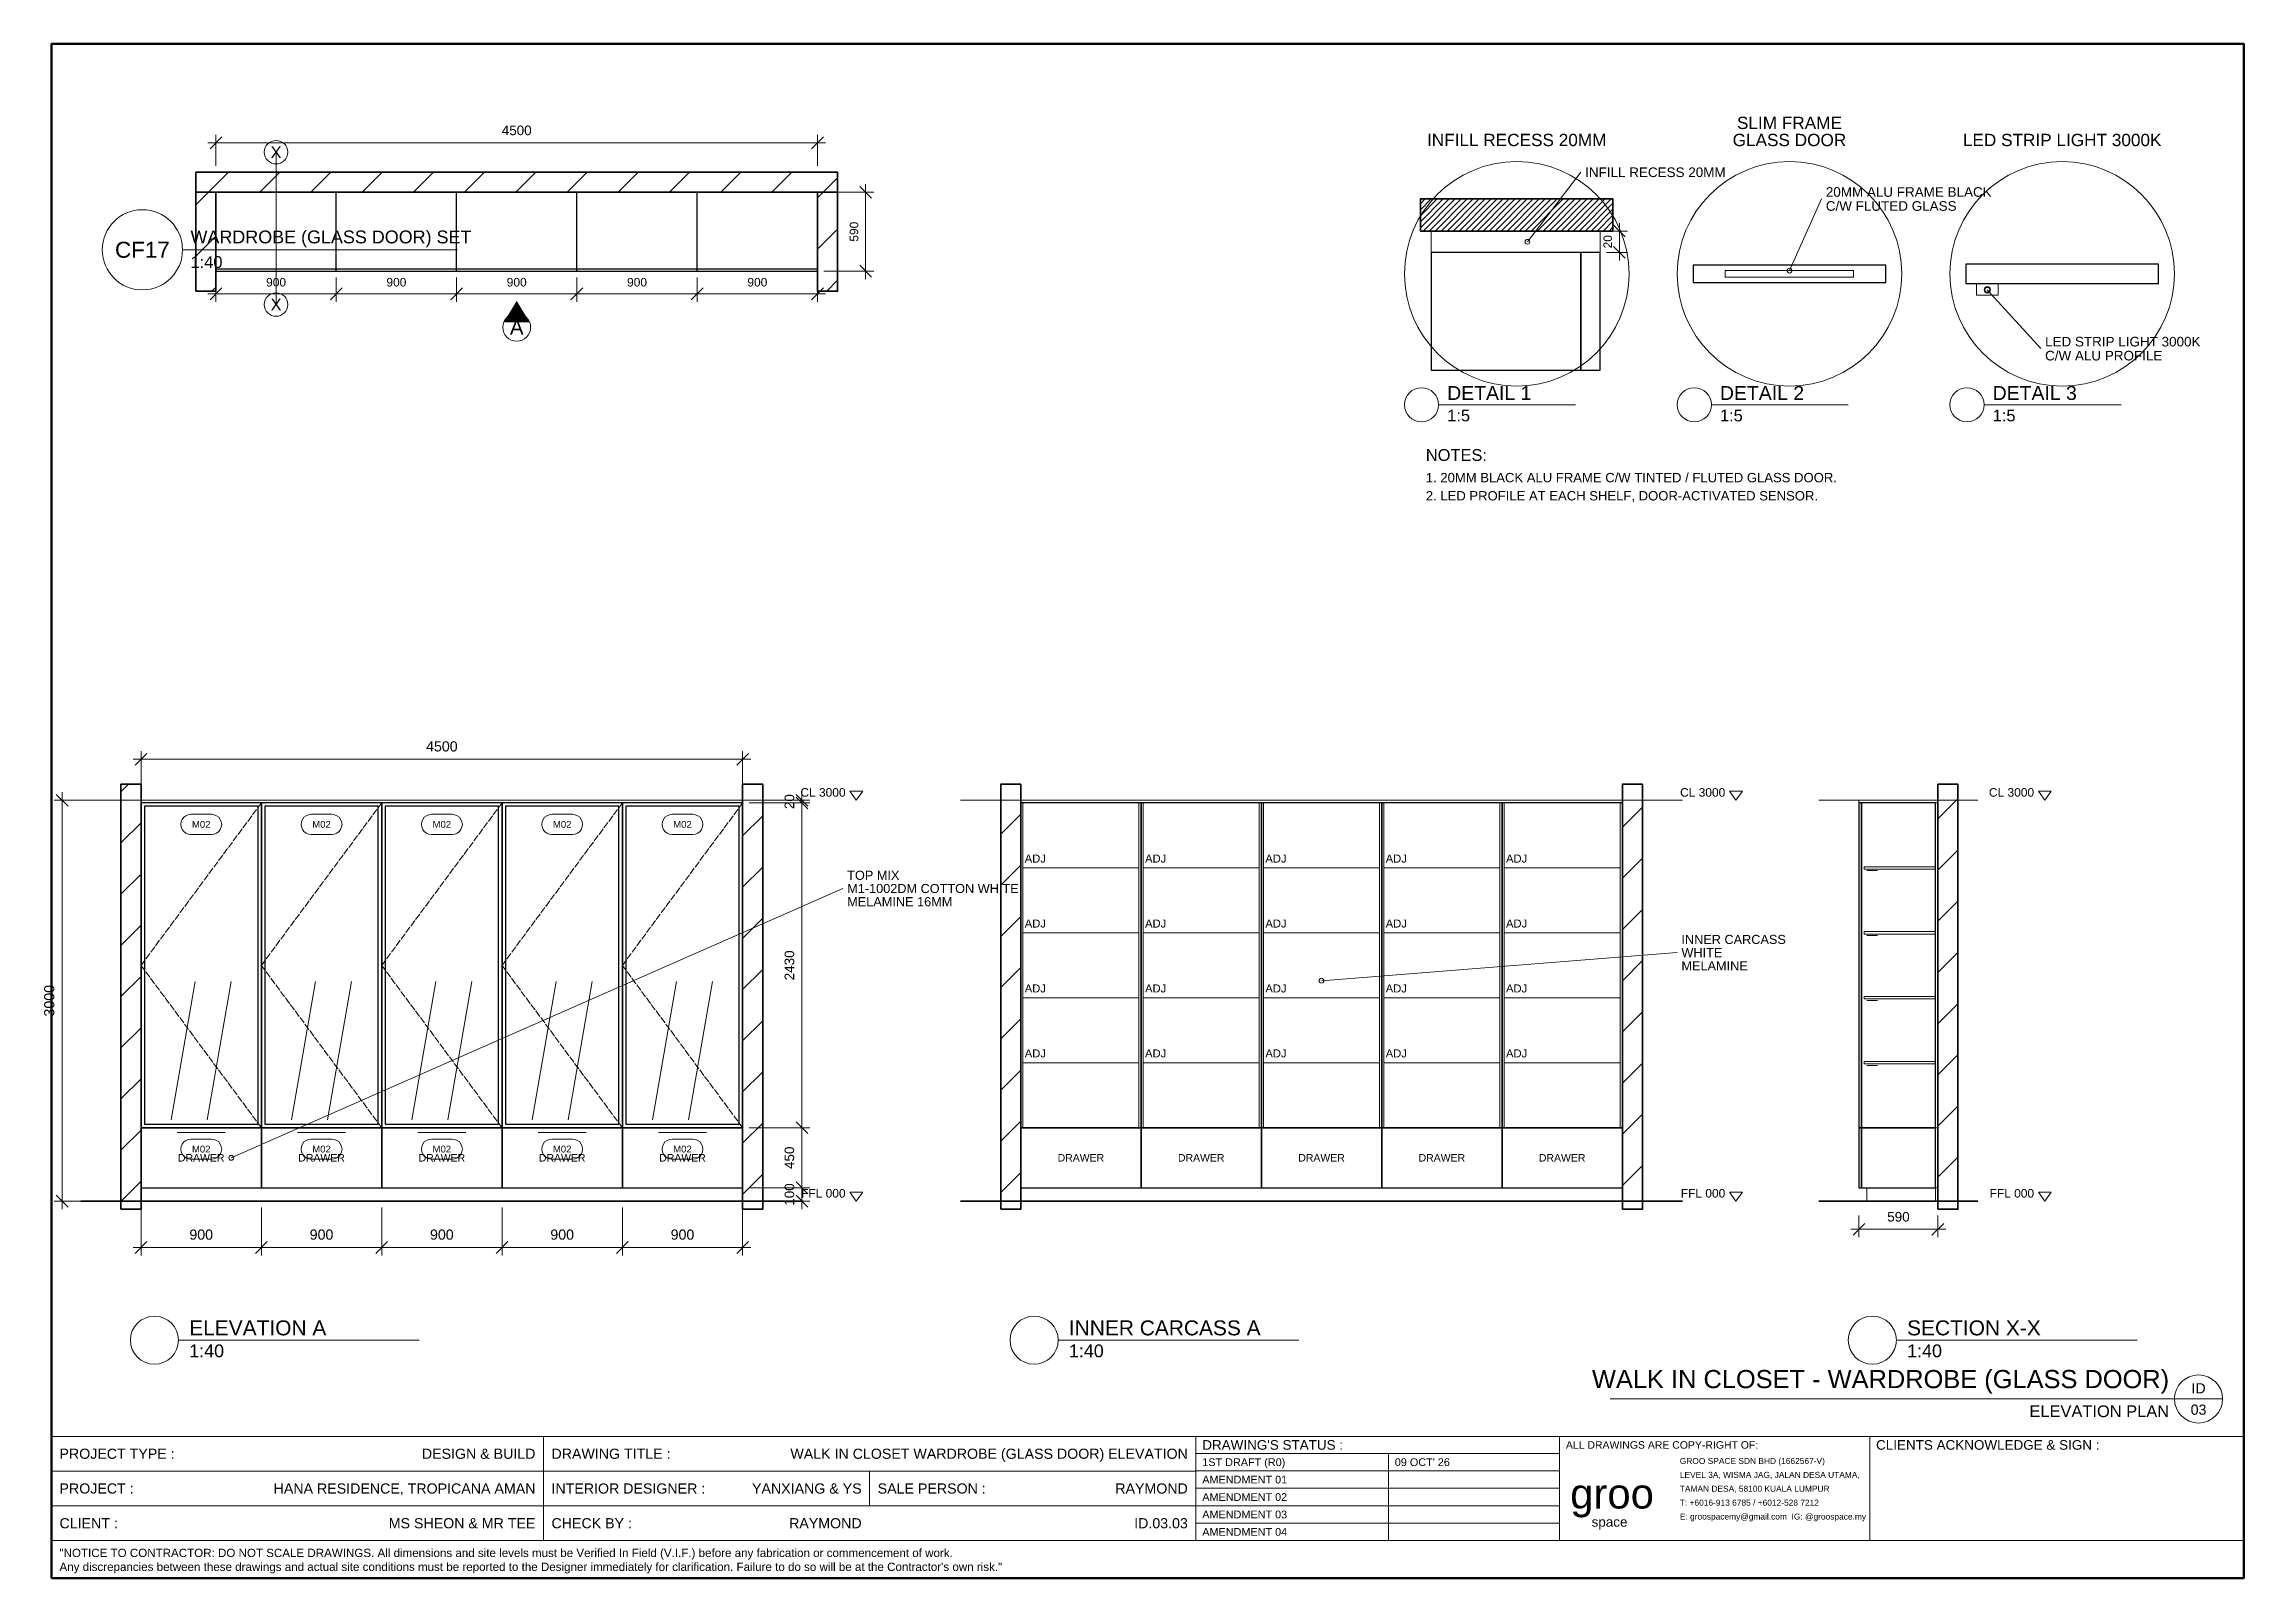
# Model space of a CAD drawing. Header units: millimetres. Extents: x 4 to 415, y 5 to 292.
import ezdxf
from ezdxf.enums import TextEntityAlignment as Align

# ---------------------------------------------------------------- set-up
doc = ezdxf.new("R2010")
doc.units = ezdxf.units.MM
doc.linetypes.add('DASHED', pattern=[1.524, 1.27, -0.254])
for name, color, linetype, lineweight in [('0-SHEET', 7, 'CONTINUOUS', 50), ('0-TITLE', 7, 'CONTINUOUS', 18), ('0-TITLE-TXT', 7, 'CONTINUOUS', 13), ('A-WALL', 250, 'CONTINUOUS', 35), ('I-CEIL', 7, 'CONTINUOUS', 18), ('I-DIM', 5, 'CONTINUOUS', 13), ('I-JOIN', 6, 'CONTINUOUS', 25), ('I-JOIN-ELEV', 7, 'CONTINUOUS', 25), ('I-JOIN-HATCH', 8, 'CONTINUOUS', 9), ('I-JOIN-HIDDEN', 6, 'DASHED', 13), ('I-JOIN-THIN', 7, 'CONTINUOUS', 13), ('I-LITE', 1, 'CONTINUOUS', 18), ('I-NOTE', 1, 'CONTINUOUS', 13), ('I-SYMB', 6, 'CONTINUOUS', 18), ('I-TAG', 5, 'CONTINUOUS', 13), ('I-TEXT', 7, 'CONTINUOUS', 13)]:
    doc.layers.add(name, color=color, linetype=linetype, lineweight=lineweight)
doc.styles.get("Standard").update_dxf_attribs({"font": 'arial.ttf'})

msp = doc.modelspace()

# ---------------------------------------------------------------- hatches: boundary and pattern name
at = {"layer": 'I-JOIN-HATCH'}
h = msp.add_hatch(dxfattribs=at)
h.set_pattern_fill('ANSI31', scale=2.1333)
h.paths.add_polyline_path([(32, 264.25), (152, 264.25), (152, 268), (32, 268)])
h = msp.add_hatch(dxfattribs=at)
h.set_pattern_fill('ANSI31', scale=2.1333)
h.paths.add_polyline_path([(32, 245.75), (35.75, 245.75), (35.75, 264.25), (32, 264.25)])
h = msp.add_hatch(dxfattribs=at)
h.set_pattern_fill('ANSI31', scale=2.1333)
h.paths.add_polyline_path([(148.25, 245.75), (152, 245.75), (152, 264.25), (148.25, 264.25)])
h = msp.add_hatch(dxfattribs=at)
h.set_pattern_fill('ANSI31', scale=0.25)
h.paths.add_polyline_path([(261, 257), (297, 257), (297, 263), (261, 263)])
h = msp.add_hatch(dxfattribs=at)
h.set_pattern_fill('ANSI31', scale=2.1333)
h.paths.add_polyline_path([(18, 74), (21.75, 74), (21.75, 153.5), (18, 153.5)])
h = msp.add_hatch(dxfattribs=at)
h.set_pattern_fill('ANSI31', scale=2.1333)
h.paths.add_polyline_path([(134.25, 74), (138, 74), (138, 153.5), (134.25, 153.5)])
h = msp.add_hatch(dxfattribs=at)
h.set_pattern_fill('ANSI31', scale=2.1333)
h.paths.add_polyline_path([(182.5, 74), (186.25, 74), (186.25, 153.5), (182.5, 153.5)])
h = msp.add_hatch(dxfattribs=at)
h.set_pattern_fill('ANSI31', scale=2.1333)
h.paths.add_polyline_path([(298.75, 74), (302.5, 74), (302.5, 153.5), (298.75, 153.5)])
h = msp.add_hatch(dxfattribs=at)
h.set_pattern_fill('ANSI31', scale=2.1333)
h.paths.add_polyline_path([(357.75, 74), (361.5, 74), (361.5, 153.5), (357.75, 153.5)])
at = {"layer": 'I-SYMB'}
h = msp.add_hatch(color=6, dxfattribs=at)
h.dxf.hatch_style = 1
h.paths.add_polyline_path([(92, 243.94), (89.58, 239.94), (94.42, 239.94)])

# ---------------------------------------------------------------- linework, layer by layer
at = {"layer": '0-SHEET'}
msp.add_lwpolyline([(5, 5), (415, 5), (415, 292), (5, 292)], close=True, dxfattribs=at)
at = {"layer": '0-TITLE'}
for p, q in [((5, 31.5), (415, 31.5)), ((97, 12), (97, 31.5)), ((219, 12), (219, 31.5)), ((287, 12), (287, 31.5)), ((345, 12), (345, 31.5)), ((5, 25), (219, 25)), ((158, 18.5), (158, 25)), ((219, 28.3), (287, 28.3)), ((219, 25.04), (287, 25.04)), ((255, 12), (255, 28.3)), ((219, 21.78), (287, 21.78)), ((5, 18.5), (219, 18.5)), ((219, 18.52), (287, 18.52)), ((219, 15.26), (287, 15.26)), ((5, 12), (415, 12))]:
    msp.add_line(p, q, dxfattribs=at)
at = {"layer": 'A-WALL'}
for p, q in [((10.5, 75.5), (145.5, 75.5)), ((175, 75.5), (310, 75.5)), ((335.5, 75.5), (365.25, 75.5))]:
    msp.add_line(p, q, dxfattribs=at)
for points in [[(32, 264.25), (152, 264.25), (152, 268), (32, 268)], [(32, 245.75), (35.75, 245.75), (35.75, 264.25), (32, 264.25)], [(148.25, 245.75), (152, 245.75), (152, 264.25), (148.25, 264.25)], [(261, 257), (297, 257), (297, 263), (261, 263)], [(18, 74), (21.75, 74), (21.75, 153.5), (18, 153.5)], [(134.25, 74), (138, 74), (138, 153.5), (134.25, 153.5)], [(182.5, 74), (186.25, 74), (186.25, 153.5), (182.5, 153.5)], [(298.75, 74), (302.5, 74), (302.5, 153.5), (298.75, 153.5)], [(357.75, 74), (361.5, 74), (361.5, 153.5), (357.75, 153.5)]]:
    msp.add_lwpolyline(points, close=True, dxfattribs=at)
at = {"layer": 'I-CEIL'}
for p, q in [((10.5, 150.5), (145.5, 150.5)), ((175, 150.5), (310, 150.5)), ((335.5, 150.5), (365.25, 150.5))]:
    msp.add_line(p, q, dxfattribs=at)
at = {"layer": 'I-DIM'}
for p, q in [((34.25, 273.5), (149.75, 273.5)), ((34.65, 272.4), (36.85, 274.6)), ((35.75, 269.2), (35.75, 275)), ((147.15, 272.4), (149.35, 274.6)), ((148.25, 269.2), (148.25, 275)), ((149.45, 264.25), (158.75, 264.25)), ((158.35, 263.15), (156.15, 265.35)), ((157.25, 248), (157.25, 265.75)), ((295.8, 257), (299.7, 257)), ((299.3, 255.9), (297.1, 258.1)), ((298.2, 251.5), (298.2, 258.5)), ((295.8, 253), (299.7, 253)), ((299.3, 251.9), (297.1, 254.1)), ((35.75, 248.3), (35.75, 243.75)), ((58.25, 248.3), (58.25, 243.75)), ((58.25, 248.3), (58.25, 243.75)), ((80.75, 248.3), (80.75, 243.75)), ((80.75, 248.3), (80.75, 243.75)), ((103.25, 248.3), (103.25, 243.75)), ((103.25, 248.3), (103.25, 243.75)), ((125.75, 248.3), (125.75, 243.75)), ((125.75, 248.3), (125.75, 243.75)), ((148.25, 248.3), (148.25, 243.75)), ((149.45, 249.5), (158.75, 249.5)), ((158.35, 248.4), (156.15, 250.6)), ((34.25, 245.25), (59.75, 245.25)), ((34.65, 244.15), (36.85, 246.35)), ((56.75, 245.25), (82.25, 245.25)), ((57.15, 244.15), (59.35, 246.35)), ((57.15, 244.15), (59.35, 246.35)), ((79.25, 245.25), (104.75, 245.25)), ((79.65, 244.15), (81.85, 246.35)), ((79.65, 244.15), (81.85, 246.35)), ((101.75, 245.25), (127.25, 245.25)), ((102.15, 244.15), (104.35, 246.35)), ((102.15, 244.15), (104.35, 246.35)), ((124.25, 245.25), (149.75, 245.25)), ((124.65, 244.15), (126.85, 246.35)), ((124.65, 244.15), (126.85, 246.35)), ((147.15, 244.15), (149.35, 246.35)), ((20.25, 158.17), (135.75, 158.17)), ((20.65, 157.07), (22.85, 159.27)), ((21.75, 151.7), (21.75, 159.67)), ((133.15, 157.07), (135.35, 159.27)), ((134.25, 151.7), (134.25, 159.67)), ((20.55, 150.5), (5.5, 150.5)), ((8.1, 149.4), (5.9, 151.6)), ((7, 74), (7, 152)), ((135.45, 150.5), (146.83, 150.5)), ((135.45, 150), (146.83, 150)), ((135.45, 150), (146.83, 150)), ((146.43, 149.4), (144.23, 151.6)), ((146.43, 148.9), (144.23, 151.1)), ((146.43, 148.9), (144.23, 151.1)), ((145.33, 148.5), (145.33, 152)), ((145.33, 87.75), (145.33, 151.5)), ((145.33, 76.5), (145.33, 90.75)), ((135.45, 89.25), (146.83, 89.25)), ((135.45, 89.25), (146.83, 89.25)), ((146.43, 88.15), (144.23, 90.35)), ((146.43, 88.15), (144.23, 90.35)), ((146.43, 76.9), (144.23, 79.1)), ((146.43, 76.9), (144.23, 79.1)), ((145.33, 74), (145.33, 79.5)), ((20.55, 75.5), (5.5, 75.5)), ((8.1, 74.4), (5.9, 76.6)), ((21.75, 74.3), (21.75, 65.33)), ((44.25, 74.3), (44.25, 65.33)), ((44.25, 74.3), (44.25, 65.33)), ((66.75, 74.3), (66.75, 65.33)), ((66.75, 74.3), (66.75, 65.33)), ((89.25, 74.3), (89.25, 65.33)), ((89.25, 74.3), (89.25, 65.33)), ((111.75, 74.3), (111.75, 65.33)), ((111.75, 74.3), (111.75, 65.33)), ((134.25, 74.3), (134.25, 65.33)), ((135.45, 78), (146.83, 78)), ((135.45, 78), (146.83, 78)), ((135.45, 75.5), (146.83, 75.5)), ((146.43, 74.4), (144.23, 76.6)), ((341.5, 70.25), (359.25, 70.25)), ((341.9, 69.15), (344.1, 71.35)), ((343, 72.8), (343, 68.75)), ((356.65, 69.15), (358.85, 71.35)), ((357.75, 72.8), (357.75, 68.75)), ((20.25, 66.83), (45.75, 66.83)), ((20.65, 65.73), (22.85, 67.93)), ((42.75, 66.83), (68.25, 66.83)), ((43.15, 65.73), (45.35, 67.93)), ((43.15, 65.73), (45.35, 67.93)), ((65.25, 66.83), (90.75, 66.83)), ((65.65, 65.73), (67.85, 67.93)), ((65.65, 65.73), (67.85, 67.93)), ((87.75, 66.83), (113.25, 66.83)), ((88.15, 65.73), (90.35, 67.93)), ((88.15, 65.73), (90.35, 67.93)), ((110.25, 66.83), (135.75, 66.83)), ((110.65, 65.73), (112.85, 67.93)), ((110.65, 65.73), (112.85, 67.93)), ((133.15, 65.73), (135.35, 67.93))]:
    msp.add_line(p, q, dxfattribs=at)
at = {"layer": 'I-JOIN'}
for p, q in [((35.75, 249.5), (35.75, 264.25)), ((58.25, 249.5), (58.25, 264.25)), ((80.75, 249.5), (80.75, 264.25)), ((103.25, 249.5), (103.25, 264.25)), ((125.75, 249.5), (125.75, 264.25)), ((35.75, 249.95), (148.25, 249.95))]:
    msp.add_line(p, q, dxfattribs=at)
msp.add_lwpolyline([(35.75, 249.5), (148.25, 249.5), (148.25, 264.25), (35.75, 264.25)], close=True, dxfattribs=at)
at = {"layer": 'I-JOIN-ELEV'}
for points in [[(263, 231), (291, 231), (291, 253), (263, 253)], [(291, 231), (294.6, 231), (294.6, 253), (291, 253)], [(312, 247.4), (348, 247.4), (348, 250.6), (312, 250.6)], [(363, 247.2), (399, 247.2), (399, 250.8), (363, 250.8)], [(21.75, 89.25), (44.25, 89.25), (44.25, 150), (21.75, 150)], [(21.75, 78), (134.25, 78), (134.25, 150), (21.75, 150)], [(22.38, 89.88), (43.62, 89.88), (43.62, 149.38), (22.38, 149.38)], [(44.25, 89.25), (66.75, 89.25), (66.75, 150), (44.25, 150)], [(44.88, 89.88), (66.12, 89.88), (66.12, 149.38), (44.88, 149.38)], [(66.75, 89.25), (89.25, 89.25), (89.25, 150), (66.75, 150)], [(67.38, 89.88), (88.62, 89.88), (88.62, 149.38), (67.38, 149.38)], [(89.25, 89.25), (111.75, 89.25), (111.75, 150), (89.25, 150)], [(89.88, 89.88), (111.12, 89.88), (111.12, 149.38), (89.88, 149.38)], [(111.75, 89.25), (134.25, 89.25), (134.25, 150), (111.75, 150)], [(112.38, 89.88), (133.62, 89.88), (133.62, 149.38), (112.38, 149.38)], [(186.25, 89.25), (208.75, 89.25), (208.75, 150), (186.25, 150)], [(186.25, 78), (298.75, 78), (298.75, 150), (186.25, 150)], [(208.75, 89.25), (231.25, 89.25), (231.25, 150), (208.75, 150)], [(231.25, 89.25), (253.75, 89.25), (253.75, 150), (231.25, 150)], [(253.75, 89.25), (276.25, 89.25), (276.25, 150), (253.75, 150)], [(276.25, 89.25), (298.75, 89.25), (298.75, 150), (276.25, 150)], [(343, 89.25), (343.45, 89.25), (343.45, 150), (343, 150)], [(343.45, 89.25), (357.3, 89.25), (357.3, 150), (343.45, 150)], [(21.75, 78), (44.25, 78), (44.25, 89.25), (21.75, 89.25)], [(44.25, 78), (66.75, 78), (66.75, 89.25), (44.25, 89.25)], [(66.75, 78), (89.25, 78), (89.25, 89.25), (66.75, 89.25)], [(89.25, 78), (111.75, 78), (111.75, 89.25), (89.25, 89.25)], [(111.75, 78), (134.25, 78), (134.25, 89.25), (111.75, 89.25)], [(186.25, 78), (208.75, 78), (208.75, 89.25), (186.25, 89.25)], [(208.75, 78), (231.25, 78), (231.25, 89.25), (208.75, 89.25)], [(231.25, 78), (253.75, 78), (253.75, 89.25), (231.25, 89.25)], [(253.75, 78), (276.25, 78), (276.25, 89.25), (253.75, 89.25)], [(276.25, 78), (298.75, 78), (298.75, 89.25), (276.25, 89.25)], [(343, 78), (343.45, 78), (343.45, 89.25), (343, 89.25)], [(343.45, 78), (357.3, 78), (357.3, 89.25), (343.45, 89.25)]]:
    msp.add_lwpolyline(points, close=True, dxfattribs=at)
at = {"layer": 'I-JOIN-HIDDEN'}
for points in [[(44.25, 89.25), (21.75, 119.62), (44.25, 150)], [(66.75, 89.25), (44.25, 119.62), (66.75, 150)], [(89.25, 89.25), (66.75, 119.62), (89.25, 150)], [(111.75, 89.25), (89.25, 119.62), (111.75, 150)], [(134.25, 89.25), (111.75, 119.62), (134.25, 150)]]:
    msp.add_lwpolyline(points, dxfattribs=at)
at = {"layer": 'I-JOIN-THIN'}
for p, q in [((186.65, 89.25), (186.65, 150)), ((208.35, 89.25), (208.35, 150)), ((209.15, 89.25), (209.15, 150)), ((230.85, 89.25), (230.85, 150)), ((231.65, 89.25), (231.65, 150)), ((253.35, 89.25), (253.35, 150)), ((254.15, 89.25), (254.15, 150)), ((275.85, 89.25), (275.85, 150)), ((276.65, 89.25), (276.65, 150)), ((298.35, 89.25), (298.35, 150)), ((186.65, 137.85), (208.35, 137.85)), ((209.15, 137.85), (230.85, 137.85)), ((231.65, 137.85), (253.35, 137.85)), ((254.15, 137.85), (275.85, 137.85)), ((276.65, 137.85), (298.35, 137.85)), ((186.65, 125.7), (208.35, 125.7)), ((209.15, 125.7), (230.85, 125.7)), ((231.65, 125.7), (253.35, 125.7)), ((254.15, 125.7), (275.85, 125.7)), ((276.65, 125.7), (298.35, 125.7)), ((27.38, 90.75), (31.88, 116.59)), ((34.12, 90.75), (38.62, 116.59)), ((49.88, 90.75), (54.38, 116.59)), ((56.62, 90.75), (61.12, 116.59)), ((72.38, 90.75), (76.88, 116.59)), ((79.12, 90.75), (83.62, 116.59)), ((94.88, 90.75), (99.38, 116.59)), ((101.62, 90.75), (106.12, 116.59)), ((117.38, 90.75), (121.88, 116.59)), ((124.12, 90.75), (128.62, 116.59)), ((186.65, 113.55), (208.35, 113.55)), ((209.15, 113.55), (230.85, 113.55)), ((231.65, 113.55), (253.35, 113.55)), ((254.15, 113.55), (275.85, 113.55)), ((276.65, 113.55), (298.35, 113.55)), ((186.65, 101.4), (208.35, 101.4)), ((209.15, 101.4), (230.85, 101.4)), ((231.65, 101.4), (253.35, 101.4)), ((254.15, 101.4), (275.85, 101.4)), ((276.65, 101.4), (298.35, 101.4)), ((28.5, 88.38), (37.5, 88.38)), ((51, 88.38), (60, 88.38)), ((73.5, 88.38), (82.5, 88.38)), ((96, 88.38), (105, 88.38)), ((118.5, 88.38), (127.5, 88.38))]:
    msp.add_line(p, q, dxfattribs=at)
for points in [[(263, 253), (294.6, 253), (294.6, 257), (263, 257)], [(318, 248.4), (342, 248.4), (342, 249.6), (318, 249.6)], [(21.75, 150), (134.25, 150), (134.25, 150.5), (21.75, 150.5)], [(186.25, 150), (298.75, 150), (298.75, 150.5), (186.25, 150.5)], [(343, 150), (357.75, 150), (357.75, 150.5), (343, 150.5)], [(357.3, 89.25), (357.75, 89.25), (357.75, 150), (357.3, 150)], [(343.95, 137.62), (357.3, 137.62), (357.3, 138.07), (343.95, 138.07)], [(343.95, 125.47), (357.3, 125.47), (357.3, 125.93), (343.95, 125.93)], [(343.95, 113.33), (357.3, 113.33), (357.3, 113.78), (343.95, 113.78)], [(343.95, 101.17), (357.3, 101.17), (357.3, 101.62), (343.95, 101.62)], [(357.3, 78), (357.75, 78), (357.75, 89.25), (357.3, 89.25)], [(21.75, 75.5), (134.25, 75.5), (134.25, 78), (21.75, 78)], [(186.25, 75.5), (298.75, 75.5), (298.75, 78), (186.25, 78)], [(344.5, 75.5), (357.3, 75.5), (357.3, 78), (344.5, 78)]]:
    msp.add_lwpolyline(points, close=True, dxfattribs=at)
at = {"layer": 'I-LITE', "color": 1}
for p, q in [((344.45, 137.35), (346.45, 137.35)), ((344.45, 125.2), (346.45, 125.2)), ((344.45, 113.05), (346.45, 113.05)), ((344.45, 100.9), (346.45, 100.9))]:
    msp.add_line(p, q, dxfattribs=at)
msp.add_lwpolyline([(365, 245), (369, 245), (369, 247.2), (365, 247.2)], close=True, dxfattribs=at)
msp.add_circle((367, 246), 0.6, dxfattribs=at)
at = {"layer": 'I-NOTE', "color": 1}
for p, q in [((281, 255), (291, 268)), ((330, 249.6), (336, 263)), ((367, 246), (377, 235)), ((264.4, 224.5), (290, 224.5)), ((315.4, 224.5), (341, 224.5)), ((366.4, 224.5), (392, 224.5))]:
    msp.add_line(p, q, dxfattribs=at)
at = {"layer": 'I-NOTE', "color": 7}
for p, q in [((38.62, 83.62), (153, 134)), ((242.5, 116.75), (309, 122))]:
    msp.add_line(p, q, dxfattribs=at)
at = {"layer": 'I-NOTE', "color": 1}
for points in [[(155.5, 150.5), (154.3, 152.18), (156.7, 152.18)], [(320, 150.5), (318.8, 152.18), (321.2, 152.18)], [(377.75, 150.5), (376.55, 152.18), (378.95, 152.18)], [(155.5, 75.5), (154.3, 77.18), (156.7, 77.18)], [(320, 75.5), (318.8, 77.18), (321.2, 77.18)], [(377.75, 75.5), (376.55, 77.18), (378.95, 77.18)]]:
    msp.add_lwpolyline(points, close=True, dxfattribs=at)
for centre, radius in [((279, 249), 21), ((330, 249), 21), ((381, 249), 21), ((281, 255), 0.45), ((330, 249.6), 0.45), ((367, 246), 0.45), ((261.2, 224.5), 3.2), ((312.2, 224.5), 3.2), ((363.2, 224.5), 3.2)]:
    msp.add_circle(centre, radius, dxfattribs=at)
at = {"layer": 'I-NOTE', "color": 7}
for centre in [(242.5, 116.75), (38.62, 83.62)]:
    msp.add_circle(centre, 0.45, dxfattribs=at)
at = {"layer": 'I-SYMB', "color": 6}
msp.add_line((47, 243.25), (47, 271.75), dxfattribs=at)
for centre, radius in [((47, 271.75), 2.2), ((47, 243.25), 2.2), ((92, 239), 2.6)]:
    msp.add_circle(centre, radius, dxfattribs=at)
at = {"layer": 'I-TAG'}
for points in [[(31.05, 147.88), (30.56, 147.81), (30.11, 147.62), (29.72, 147.33), (29.43, 146.94), (29.24, 146.49), (29.18, 146), (29.24, 145.51), (29.43, 145.06), (29.72, 144.67), (30.11, 144.38), (30.56, 144.19), (31.05, 144.12), (34.95, 144.12), (35.44, 144.19), (35.89, 144.38), (36.28, 144.67), (36.57, 145.06), (36.76, 145.51), (36.83, 146), (36.76, 146.49), (36.57, 146.94), (36.28, 147.33), (35.89, 147.62), (35.44, 147.81), (34.95, 147.88)], [(53.55, 147.88), (53.06, 147.81), (52.61, 147.62), (52.22, 147.33), (51.93, 146.94), (51.74, 146.49), (51.67, 146), (51.74, 145.51), (51.93, 145.06), (52.22, 144.67), (52.61, 144.38), (53.06, 144.19), (53.55, 144.12), (57.45, 144.12), (57.94, 144.19), (58.39, 144.38), (58.78, 144.67), (59.07, 145.06), (59.26, 145.51), (59.33, 146), (59.26, 146.49), (59.07, 146.94), (58.78, 147.33), (58.39, 147.62), (57.94, 147.81), (57.45, 147.88)], [(76.05, 147.88), (75.56, 147.81), (75.11, 147.62), (74.72, 147.33), (74.43, 146.94), (74.24, 146.49), (74.17, 146), (74.24, 145.51), (74.43, 145.06), (74.72, 144.67), (75.11, 144.38), (75.56, 144.19), (76.05, 144.12), (79.95, 144.12), (80.44, 144.19), (80.89, 144.38), (81.28, 144.67), (81.57, 145.06), (81.76, 145.51), (81.83, 146), (81.76, 146.49), (81.57, 146.94), (81.28, 147.33), (80.89, 147.62), (80.44, 147.81), (79.95, 147.88)], [(98.55, 147.88), (98.06, 147.81), (97.61, 147.62), (97.22, 147.33), (96.93, 146.94), (96.74, 146.49), (96.67, 146), (96.74, 145.51), (96.93, 145.06), (97.22, 144.67), (97.61, 144.38), (98.06, 144.19), (98.55, 144.12), (102.45, 144.12), (102.94, 144.19), (103.39, 144.38), (103.78, 144.67), (104.07, 145.06), (104.26, 145.51), (104.33, 146), (104.26, 146.49), (104.07, 146.94), (103.78, 147.33), (103.39, 147.62), (102.94, 147.81), (102.45, 147.88)], [(121.05, 147.88), (120.56, 147.81), (120.11, 147.62), (119.72, 147.33), (119.43, 146.94), (119.24, 146.49), (119.17, 146), (119.24, 145.51), (119.43, 145.06), (119.72, 144.67), (120.11, 144.38), (120.56, 144.19), (121.05, 144.12), (124.95, 144.12), (125.44, 144.19), (125.89, 144.38), (126.28, 144.67), (126.57, 145.06), (126.76, 145.51), (126.83, 146), (126.76, 146.49), (126.57, 146.94), (126.28, 147.33), (125.89, 147.62), (125.44, 147.81), (124.95, 147.88)], [(31.05, 87.12), (30.56, 87.06), (30.11, 86.87), (29.72, 86.58), (29.43, 86.19), (29.24, 85.74), (29.18, 85.25), (29.24, 84.76), (29.43, 84.31), (29.72, 83.92), (30.11, 83.63), (30.56, 83.44), (31.05, 83.38), (34.95, 83.38), (35.44, 83.44), (35.89, 83.63), (36.28, 83.92), (36.57, 84.31), (36.76, 84.76), (36.83, 85.25), (36.76, 85.74), (36.57, 86.19), (36.28, 86.58), (35.89, 86.87), (35.44, 87.06), (34.95, 87.12)], [(53.55, 87.12), (53.06, 87.06), (52.61, 86.87), (52.22, 86.58), (51.93, 86.19), (51.74, 85.74), (51.67, 85.25), (51.74, 84.76), (51.93, 84.31), (52.22, 83.92), (52.61, 83.63), (53.06, 83.44), (53.55, 83.38), (57.45, 83.38), (57.94, 83.44), (58.39, 83.63), (58.78, 83.92), (59.07, 84.31), (59.26, 84.76), (59.33, 85.25), (59.26, 85.74), (59.07, 86.19), (58.78, 86.58), (58.39, 86.87), (57.94, 87.06), (57.45, 87.12)], [(76.05, 87.12), (75.56, 87.06), (75.11, 86.87), (74.72, 86.58), (74.43, 86.19), (74.24, 85.74), (74.17, 85.25), (74.24, 84.76), (74.43, 84.31), (74.72, 83.92), (75.11, 83.63), (75.56, 83.44), (76.05, 83.38), (79.95, 83.38), (80.44, 83.44), (80.89, 83.63), (81.28, 83.92), (81.57, 84.31), (81.76, 84.76), (81.83, 85.25), (81.76, 85.74), (81.57, 86.19), (81.28, 86.58), (80.89, 86.87), (80.44, 87.06), (79.95, 87.12)], [(98.55, 87.12), (98.06, 87.06), (97.61, 86.87), (97.22, 86.58), (96.93, 86.19), (96.74, 85.74), (96.67, 85.25), (96.74, 84.76), (96.93, 84.31), (97.22, 83.92), (97.61, 83.63), (98.06, 83.44), (98.55, 83.38), (102.45, 83.38), (102.94, 83.44), (103.39, 83.63), (103.78, 83.92), (104.07, 84.31), (104.26, 84.76), (104.33, 85.25), (104.26, 85.74), (104.07, 86.19), (103.78, 86.58), (103.39, 86.87), (102.94, 87.06), (102.45, 87.12)], [(121.05, 87.12), (120.56, 87.06), (120.11, 86.87), (119.72, 86.58), (119.43, 86.19), (119.24, 85.74), (119.17, 85.25), (119.24, 84.76), (119.43, 84.31), (119.72, 83.92), (120.11, 83.63), (120.56, 83.44), (121.05, 83.38), (124.95, 83.38), (125.44, 83.44), (125.89, 83.63), (126.28, 83.92), (126.57, 84.31), (126.76, 84.76), (126.83, 85.25), (126.76, 85.74), (126.57, 86.19), (126.28, 86.58), (125.89, 86.87), (125.44, 87.06), (124.95, 87.12)]]:
    msp.add_lwpolyline(points, close=True, dxfattribs=at)
at = {"layer": 'I-TEXT'}
for p, q in [((29.5, 253.5), (80.9, 253.5)), ((28.75, 49.5), (73.75, 49.5)), ((193.25, 49.5), (238.25, 49.5)), ((350, 49.5), (395, 49.5)), ((296.5, 38.5), (402, 38.5)), ((402, 38.5), (411, 38.5))]:
    msp.add_line(p, q, dxfattribs=at)
for centre, radius in [((22, 253.5), 7.5), ((24.25, 49.5), 4.5), ((188.75, 49.5), 4.5), ((345.5, 49.5), 4.5), ((406.5, 38.5), 4.5)]:
    msp.add_circle(centre, radius, dxfattribs=at)

# ---------------------------------------------------------------- texts
at = {"layer": '0-TITLE-TXT'}
for s, height, p in [('PROJECT TYPE :', 1.9, (6.5, 28.25)), ('DRAWING TITLE :', 1.9, (98.5, 28.25)), ("DRAWING'S STATUS :", 1.8, (220.2, 29.9)), ('ALL DRAWINGS ARE COPY-RIGHT OF:', 1.4, (288.2, 29.9)), ('CLIENTS ACKNOWLEDGE & SIGN :', 1.8, (346.2, 29.9)), ('1ST DRAFT (R0)', 1.45, (220.2, 26.67)), ("09 OCT' 26", 1.45, (256.2, 26.67)), ('GROO SPACE SDN BHD (1662567-V)', 1.12, (309.5, 26.9)), ('LEVEL 3A, WISMA JAG, JALAN DESA UTAMA,', 1.12, (309.5, 24.3)), ('PROJECT :', 1.9, (6.5, 21.75)), ('INTERIOR DESIGNER :', 1.9, (98.5, 21.75)), ('SALE PERSON :', 1.9, (159.5, 21.75)), ('AMENDMENT 01', 1.45, (220.2, 23.41)), ('AMENDMENT 02', 1.45, (220.2, 20.15)), ('TAMAN DESA, 58100 KUALA LUMPUR', 1.12, (309.5, 21.7)), ('AMENDMENT 03', 1.45, (220.2, 16.89)), ('T: +6016-913 6785 / +6012-528 7212', 1.12, (309.5, 19.1)), ('E: groospacemy@gmail.com  IG: @groospace.my', 1.12, (309.5, 16.5)), ('CLIENT :', 1.9, (6.5, 15.25)), ('CHECK BY :', 1.9, (98.5, 15.25)), ('AMENDMENT 04', 1.45, (220.2, 13.63)), ('"NOTICE TO CONTRACTOR: DO NOT SCALE DRAWINGS. All dimensions and site levels must be Verified In Field (V.I.F.) before any fabrication or commencement of work.', 1.55, (6.5, 9.7)), ('Any discrepancies between these drawings and actual site conditions must be reported to the Designer immediately for clarification. Failure to do so will be at the Contractor\'s own risk."', 1.55, (6.5, 7.1))]:
    msp.add_text(s, height=height, dxfattribs=at).set_placement(p, align=Align.MIDDLE_LEFT)
for s, p in [('DESIGN & BUILD', (95.5, 28.25)), ('WALK IN CLOSET WARDROBE (GLASS DOOR) ELEVATION', (217.5, 28.25)), ('HANA RESIDENCE, TROPICANA AMAN', (95.5, 21.75)), ('YANXIANG & YS', (156.5, 21.75)), ('RAYMOND', (217.5, 21.75)), ('MS SHEON & MR TEE', (95.5, 15.25)), ('RAYMOND', (156.5, 15.25)), ('ID.03.03', (217.5, 15.25))]:
    msp.add_text(s, height=1.9, dxfattribs=at).set_placement(p, align=Align.MIDDLE_RIGHT)
for s, height, p in [('groo', 5.6, (289, 18)), ('space', 1.8, (293, 14.6))]:
    msp.add_text(s, height=height, dxfattribs=at).set_placement(p)
at = {"layer": 'I-DIM'}
for s, height, p in [('4500', 1.8, (92, 274.4)), ('900', 1.6, (47, 246.15)), ('900', 1.6, (69.5, 246.15)), ('900', 1.6, (92, 246.15)), ('900', 1.6, (114.5, 246.15)), ('900', 1.6, (137, 246.15)), ('4500', 1.9, (78, 159.07)), ('900', 1.9, (33, 67.73)), ('900', 1.9, (55.5, 67.73)), ('900', 1.9, (78, 67.73)), ('900', 1.9, (100.5, 67.73)), ('900', 1.9, (123, 67.73)), ('590', 1.8, (350.38, 71.15))]:
    msp.add_text(s, height=height, dxfattribs=at).set_placement(p, align=Align.BOTTOM_CENTER)
for s, height, p in [('590', 1.6, (156.35, 256.88)), ('20', 1.6, (297.3, 255)), ('20', 1.8, (144.43, 150.25)), ('2430', 1.8, (144.43, 119.62)), ('3000', 1.9, (6.1, 113)), ('450', 1.8, (144.43, 83.62)), ('100', 1.8, (144.43, 76.75))]:
    msp.add_text(s, height=height, rotation=90, dxfattribs=at).set_placement(p, align=Align.BOTTOM_CENTER)
at = {"layer": 'I-NOTE', "color": 1}
for s, p in [('SLIM FRAME', (330, 275.4)), ('INFILL RECESS 20MM', (279, 272.2)), ('GLASS DOOR', (330, 272.2)), ('LED STRIP LIGHT 3000K', (381, 272.2))]:
    msp.add_text(s, height=2.3, dxfattribs=at).set_placement(p, align=Align.BOTTOM_CENTER)
for s, height, p in [('INFILL RECESS 20MM', 1.8, (291.8, 268)), ('20MM ALU FRAME BLACK', 1.8, (336.8, 264.31)), ('C/W FLUTED GLASS', 1.8, (336.8, 261.69)), ('C/W ALU PROFILE', 1.8, (377.8, 233.69)), ('LED STRIP LIGHT 3000K', 1.8, (377.8, 236.31)), ('MELAMINE 16MM', 1.7, (153.8, 131.53)), ('MELAMINE', 1.7, (309.8, 119.53))]:
    msp.add_text(s, height=height, dxfattribs=at).set_placement(p, align=Align.MIDDLE_LEFT)
for s, height, p in [('DETAIL 1', 2.6, (266, 225.4)), ('DETAIL 2', 2.6, (317, 225.4)), ('DETAIL 3', 2.6, (368, 225.4)), ('1:5', 2.2, (266, 221.4)), ('1:5', 2.2, (317, 221.4)), ('1:5', 2.2, (368, 221.4)), ('NOTES:', 2.2, (262, 214)), ('1. 20MM BLACK ALU FRAME C/W TINTED / FLUTED GLASS DOOR.', 1.75, (262, 210)), ('2. LED PROFILE AT EACH SHELF, DOOR-ACTIVATED SENSOR.', 1.75, (262, 206.6))]:
    msp.add_text(s, height=height, dxfattribs=at).set_placement(p)
at = {"layer": 'I-NOTE', "color": 7}
for s, p in [('TOP MIX', (153.8, 136.47)), ('M1-1002DM COTTON WHITE', (153.8, 134)), ('INNER CARCASS', (309.8, 124.47)), ('WHITE', (309.8, 122))]:
    msp.add_text(s, height=1.7, dxfattribs=at).set_placement(p, align=Align.MIDDLE_LEFT)
at = {"layer": 'I-SYMB', "color": 6}
for s, height, p in [('X', 2.2, (47, 271.75)), ('X', 2.2, (47, 243.25)), ('A', 2.73, (92, 239))]:
    msp.add_text(s, height=height, dxfattribs=at).set_placement(p, align=Align.MIDDLE_CENTER)
at = {"layer": 'I-TAG'}
for p in [(33, 146), (55.5, 146), (78, 146), (100.5, 146), (123, 146), (33, 85.25), (55.5, 85.25), (78, 85.25), (100.5, 85.25), (123, 85.25)]:
    msp.add_text('M02', height=1.275, dxfattribs=at).set_placement(p, align=Align.MIDDLE_CENTER)
at = {"layer": 'I-TEXT'}
for s, height, p in [('WARDROBE (GLASS DOOR) SET', 2.4, (31, 254.7)), ('1:40', 2.2, (31, 250.1)), ('ADJ', 1.5, (187, 138.85)), ('ADJ', 1.5, (209.5, 138.85)), ('ADJ', 1.5, (232, 138.85)), ('ADJ', 1.5, (254.5, 138.85)), ('ADJ', 1.5, (277, 138.85)), ('ADJ', 1.5, (187, 126.7)), ('ADJ', 1.5, (209.5, 126.7)), ('ADJ', 1.5, (232, 126.7)), ('ADJ', 1.5, (254.5, 126.7)), ('ADJ', 1.5, (277, 126.7)), ('ADJ', 1.5, (187, 114.55)), ('ADJ', 1.5, (209.5, 114.55)), ('ADJ', 1.5, (232, 114.55)), ('ADJ', 1.5, (254.5, 114.55)), ('ADJ', 1.5, (277, 114.55)), ('ADJ', 1.5, (187, 102.4)), ('ADJ', 1.5, (209.5, 102.4)), ('ADJ', 1.5, (232, 102.4)), ('ADJ', 1.5, (254.5, 102.4)), ('ADJ', 1.5, (277, 102.4)), ('ELEVATION A', 2.8, (30.75, 50.4)), ('INNER CARCASS A', 2.8, (195.25, 50.4)), ('SECTION X-X', 2.8, (352, 50.4)), ('1:40', 2.4, (30.75, 46.3)), ('1:40', 2.4, (195.25, 46.3)), ('1:40', 2.4, (352, 46.3))]:
    msp.add_text(s, height=height, dxfattribs=at).set_placement(p)
for s, height, p in [('CF17', 3, (22, 253.5)), ('DRAWER', 1.4, (33, 83.62)), ('DRAWER', 1.4, (55.5, 83.62)), ('DRAWER', 1.4, (78, 83.62)), ('DRAWER', 1.4, (100.5, 83.62)), ('DRAWER', 1.4, (123, 83.62)), ('DRAWER', 1.4, (197.5, 83.62)), ('DRAWER', 1.4, (220, 83.62)), ('DRAWER', 1.4, (242.5, 83.62)), ('DRAWER', 1.4, (265, 83.62)), ('DRAWER', 1.4, (287.5, 83.62)), ('ID', 1.9, (406.5, 40.5)), ('03', 1.9, (406.5, 36.5))]:
    msp.add_text(s, height=height, dxfattribs=at).set_placement(p, align=Align.MIDDLE_CENTER)
for s, height, p in [('CL 3000', 1.6, (153.5, 150.7)), ('CL 3000', 1.6, (318, 150.7)), ('CL 3000', 1.6, (375.75, 150.7)), ('FFL 000', 1.6, (153.5, 75.7)), ('FFL 000', 1.6, (318, 75.7)), ('FFL 000', 1.6, (375.75, 75.7)), ('WALK IN CLOSET - WARDROBE (GLASS DOOR)', 3.4, (401, 39.5))]:
    msp.add_text(s, height=height, dxfattribs=at).set_placement(p, align=Align.BOTTOM_RIGHT)
msp.add_text('ELEVATION PLAN', height=2.2, dxfattribs=at).set_placement((401, 37.3), align=Align.TOP_RIGHT)

doc.saveas('drawing.dxf')
